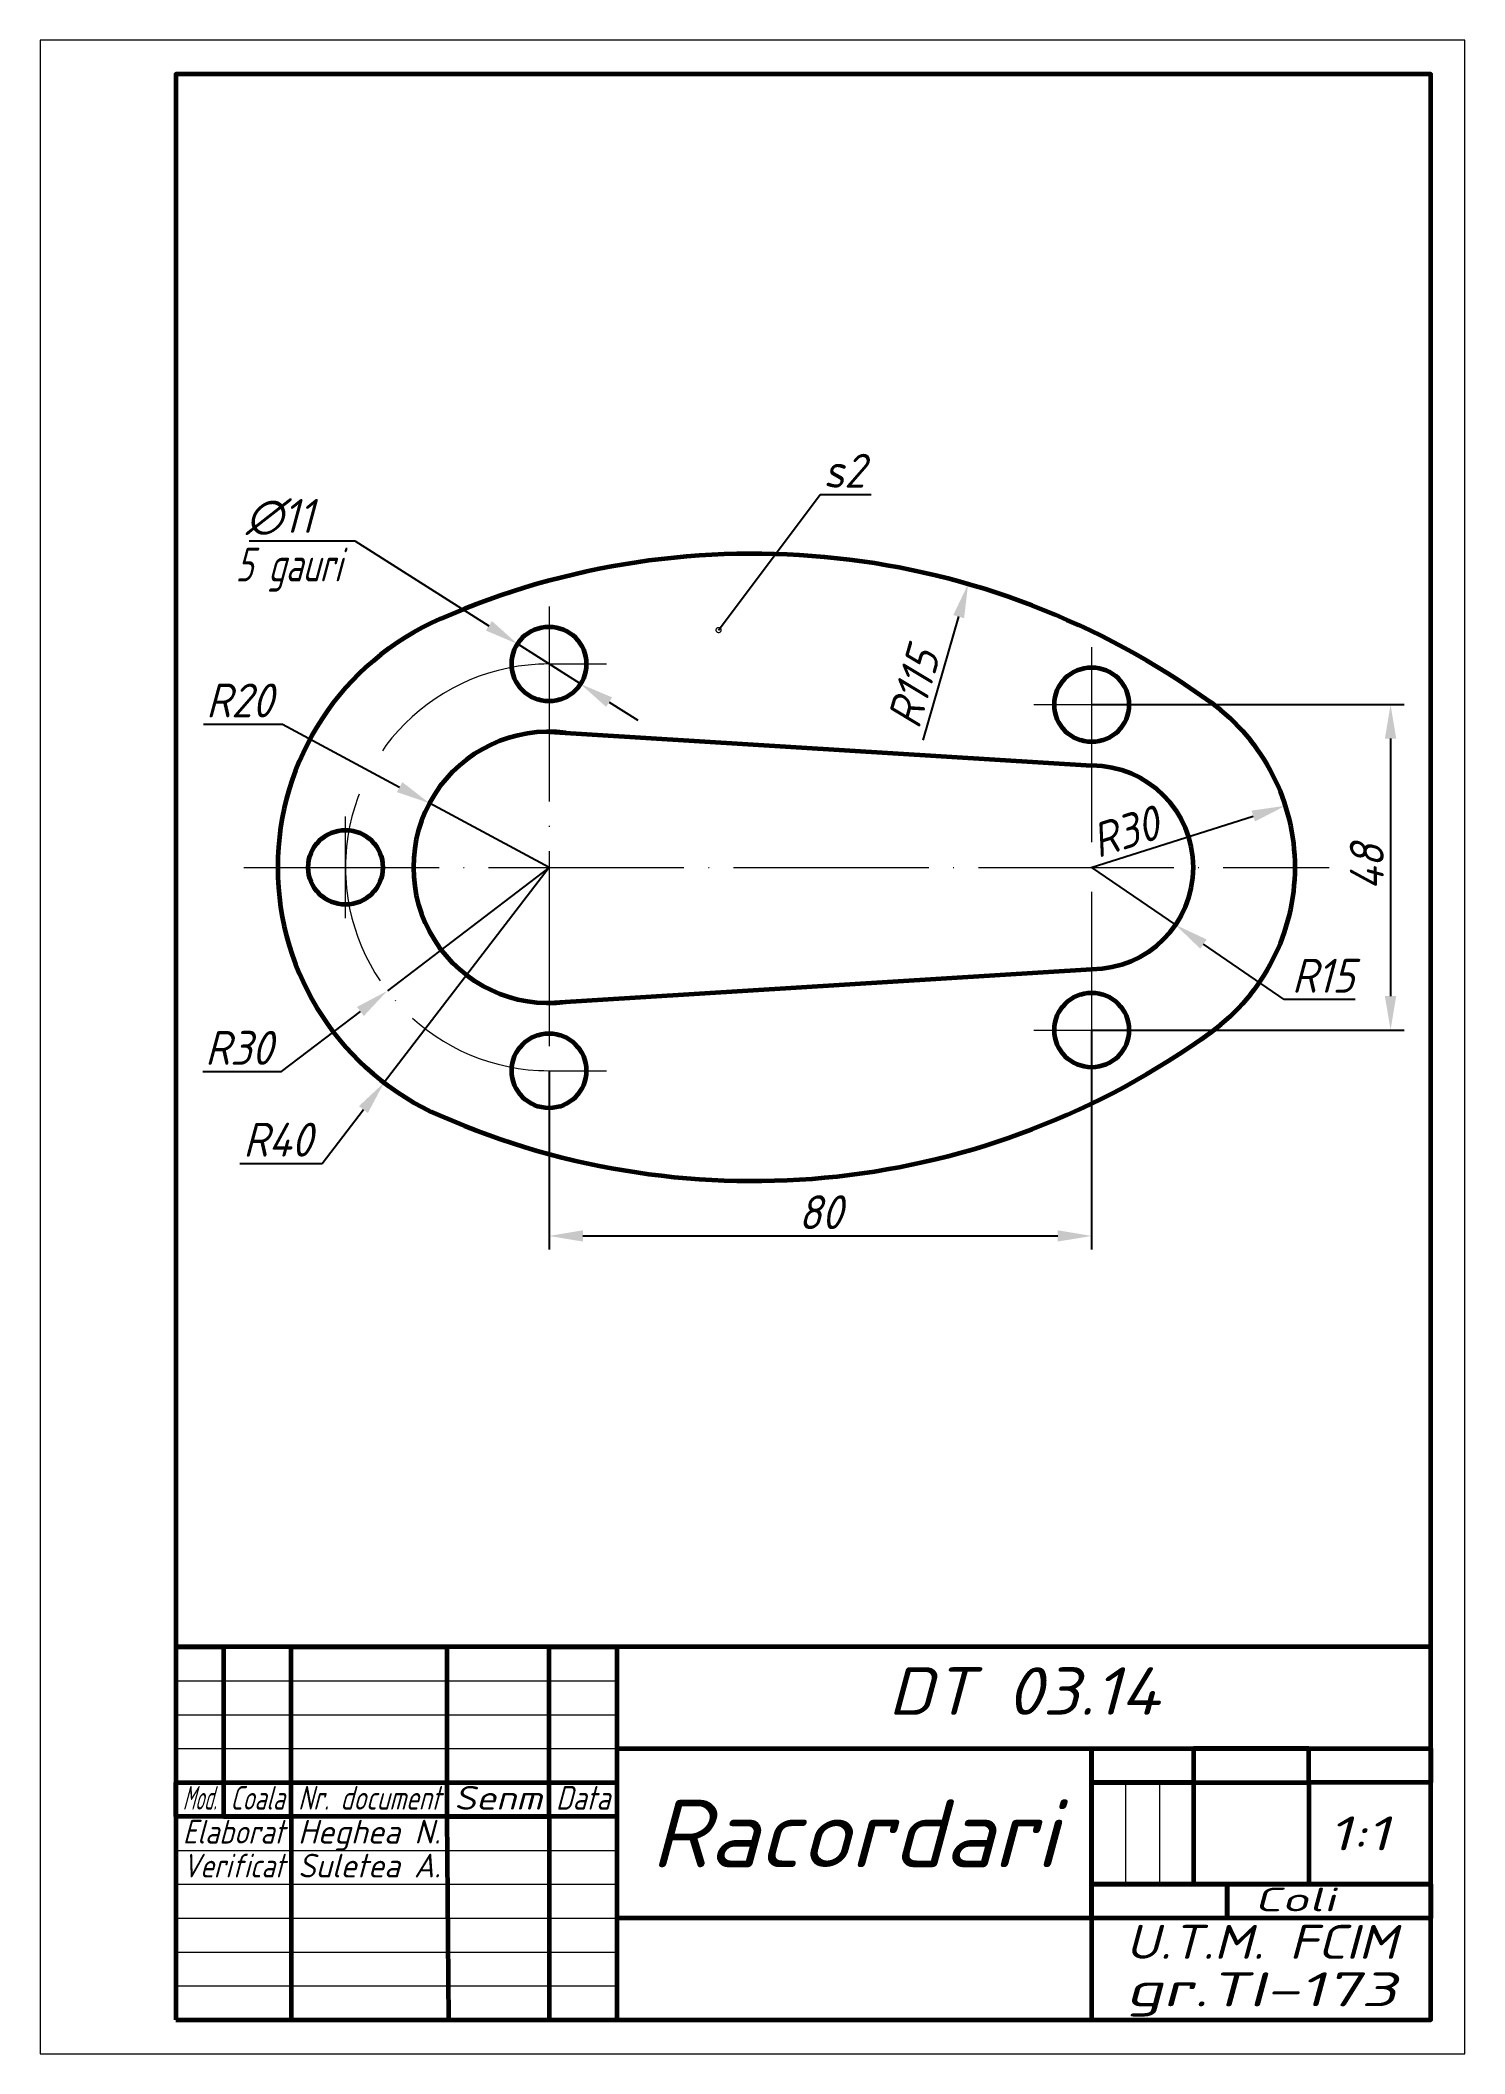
# Model space of a CAD drawing. Header units: millimetres. Extents: x 0 to 210, y 0 to 297.
import ezdxf
from ezdxf import colors
from ezdxf.entities.mleader import LeaderData, LeaderLine
from ezdxf.enums import TextEntityAlignment as Align
from ezdxf.math import Vec2, Vec3

# ---------------------------------------------------------------- set-up
doc = ezdxf.new("R2010")
doc.units = ezdxf.units.MM
doc.header["$LTSCALE"] = 1.2
doc.linetypes.add('ACAD_ISO04W100', pattern=[30, 24, -3, 0, -3])
for name, color, linetype, lineweight in [('Axe', 153, 'ACAD_ISO04W100', 20), ('Contur', 20, 'Continuous', 60), ('Cote', 92, 'Continuous', 50), ('Subțire', 51, 'Continuous', 20), ('Text10', 7, 'Continuous', 100), ('Text3.5', 7, 'Continuous', 35), ('Text5', 7, 'Continuous', 50), ('text7', 7, 'Continuous', 70)]:
    doc.layers.add(name, color=color, linetype=linetype, lineweight=lineweight)
doc.styles.get("Standard").update_dxf_attribs({"font": 'isocp.shx', "oblique": 15})
doc.dimstyles.new('Hejea-NORMA-2017', dxfattribs={"dimtxt": 5, "dimasz": 5, "dimexe": 2, "dimexo": 0, "dimgap": 1, "dimtad": 1, "dimtoh": 1, "dimdec": 0, "dimtxsty": 'Standard', "dimcen": 2.5, "dimadec": 0, "dimazin": 0, "dimtp": 0.05, "dimtm": 0.05, "dimtfac": 1, "dimtdec": 0, "dimtmove": 0, "dimatfit": 3, "dimldrblk": 'DOTSMALL', "dimfxl": 1, "dimlwd": 25, "dimlwe": 25, "dimarcsym": 0})

# ---------------------------------------------------------------- blocks, each defined once
blk = doc.blocks.new('*D23')
at = {"layer": 'Cote', "color": 0, "lineweight": 25, "transparency": 16777216}
for p, q in [((155, 199), (201.07, 199)), ((199.07, 194), (199.07, 156)), ((155, 151), (201.07, 151))]:
    blk.add_line(p, q, dxfattribs=at)
at = {"layer": 'Cote', "color": 0, "transparency": 16777216}
for points in [[(198.23, 194), (199.9, 194), (199.07, 199)], [(198.23, 156), (199.9, 156), (199.07, 151)]]:
    blk.add_solid(points, dxfattribs=at)
at = {"layer": 'Defpoints', "color": 0, "transparency": 16777216}
for p in [(155, 199), (155, 151), (199.07, 151)]:
    blk.add_point(p, dxfattribs=at)
at = {"layer": 'Cote', "color": 0, "transparency": 16777216, "insert": (195.57, 175), "char_height": 5, "attachment_point": 5, "rotation": 90}
blk.add_mtext('48', dxfattribs=at)
blk = doc.blocks.new('_DotSmall')
at = {"color": 0, "linetype": 'ByBlock', "const_width": 0.5}
blk.add_lwpolyline([(-0.0625, 0, 1), (0.0625, 0, 1)], format="xyb", close=True, dxfattribs=at)
blk = doc.blocks.new('*D24')
at = {"layer": 'Cote', "color": 0, "lineweight": 25, "transparency": 16777216}
for p, q in [((155, 151), (155, 118.63)), ((75, 145), (75, 118.63)), ((80, 120.63), (150, 120.63))]:
    blk.add_line(p, q, dxfattribs=at)
at = {"layer": 'Cote', "color": 0, "transparency": 16777216}
for points in [[(80, 121.46), (80, 119.8), (75, 120.63)], [(150, 121.46), (150, 119.8), (155, 120.63)]]:
    blk.add_solid(points, dxfattribs=at)
at = {"layer": 'Defpoints', "color": 0, "transparency": 16777216}
for p in [(155, 151), (75, 145), (155, 120.63)]:
    blk.add_point(p, dxfattribs=at)
at = {"layer": 'Cote', "color": 0, "transparency": 16777216, "insert": (115, 124.13), "char_height": 5, "attachment_point": 5}
blk.add_mtext('80', dxfattribs=at)
blk = doc.blocks.new('*D27')
at = {"layer": 'Cote', "color": 0, "lineweight": 25, "transparency": 16777216}
for p, q in [((75, 175), (50.68, 143.24)), ((41.56, 131.33), (47.64, 139.27)), ((29.42, 131.33), (41.56, 131.33))]:
    blk.add_line(p, q, dxfattribs=at)
at = {"layer": 'Cote', "color": 0, "transparency": 16777216}
blk.add_solid([(46.98, 139.78), (48.3, 138.76), (50.68, 143.24)], dxfattribs=at)
at = {"layer": 'Defpoints', "color": 0, "transparency": 16777216}
for p in [(75, 175), (50.68, 143.24)]:
    blk.add_point(p, dxfattribs=at)
at = {"layer": 'Cote', "color": 0, "transparency": 16777216, "insert": (34.99, 134.83), "char_height": 5, "attachment_point": 5}
blk.add_mtext('R40', dxfattribs=at)
blk = doc.blocks.new('*D28')
at = {"layer": 'Cote', "color": 0, "lineweight": 25, "transparency": 16777216}
for p, q in [((75, 175), (51.17, 156.78)), ((35.58, 144.87), (47.19, 153.74)), ((23.94, 144.87), (35.58, 144.87))]:
    blk.add_line(p, q, dxfattribs=at)
at = {"layer": 'Cote', "color": 0, "transparency": 16777216}
blk.add_solid([(46.69, 154.41), (47.7, 153.08), (51.17, 156.78)], dxfattribs=at)
at = {"layer": 'Defpoints', "color": 0, "transparency": 16777216}
for p in [(75, 175), (51.17, 156.78)]:
    blk.add_point(p, dxfattribs=at)
at = {"layer": 'Cote', "color": 0, "transparency": 16777216, "insert": (29.26, 148.37), "char_height": 5, "attachment_point": 5}
blk.add_mtext('R30', dxfattribs=at)
blk = doc.blocks.new('*D30')
at = {"layer": 'Cote', "color": 0, "lineweight": 25, "transparency": 16777216}
for p, q in [((24.04, 196.12), (35.69, 196.12)), ((35.69, 196.12), (52.98, 186.83)), ((75, 175), (57.38, 184.46))]:
    blk.add_line(p, q, dxfattribs=at)
at = {"layer": 'Cote', "color": 0, "transparency": 16777216}
blk.add_solid([(53.37, 187.57), (52.58, 186.1), (57.38, 184.46)], dxfattribs=at)
at = {"layer": 'Defpoints', "color": 0, "transparency": 16777216}
for p in [(57.38, 184.46), (75, 175)]:
    blk.add_point(p, dxfattribs=at)
at = {"layer": 'Cote', "color": 0, "transparency": 16777216, "insert": (29.36, 199.62), "char_height": 5, "attachment_point": 5}
blk.add_mtext('R20', dxfattribs=at)
blk = doc.blocks.new('*D31')
at = {"layer": 'Cote', "color": 0, "lineweight": 25, "transparency": 16777216}
for p, q in [((30.78, 223.17), (46.39, 223.17)), ((46.39, 223.17), (66.14, 210.63)), ((79.64, 202.05), (70.36, 207.95)), ((83.86, 199.37), (88.08, 196.69))]:
    blk.add_line(p, q, dxfattribs=at)
at = {"layer": 'Cote', "color": 0, "transparency": 16777216}
for points in [[(66.58, 211.33), (65.69, 209.93), (70.36, 207.95)], [(84.31, 200.07), (83.42, 198.67), (79.64, 202.05)]]:
    blk.add_solid(points, dxfattribs=at)
at = {"layer": 'Defpoints', "color": 0, "transparency": 16777216}
for p in [(70.36, 207.95), (79.64, 202.05)]:
    blk.add_point(p, dxfattribs=at)
at = {"layer": 'Cote', "color": 0, "transparency": 16777216, "insert": (35.29, 226.67), "char_height": 5, "width": 20.2058, "attachment_point": 5}
blk.add_mtext('∅11', dxfattribs=at)
blk = doc.blocks.new('*D32')
at = {"layer": 'Cote', "color": 0, "lineweight": 25, "transparency": 16777216}
blk.add_line((130.16, 193.76), (135.4, 211.98), dxfattribs=at)
at = {"layer": 'Cote', "color": 0, "transparency": 16777216}
blk.add_solid([(134.6, 212.21), (136.2, 211.75), (136.78, 216.78)], dxfattribs=at)
at = {"layer": 'Defpoints', "color": 0, "transparency": 16777216}
for p in [(136.78, 216.78), (105, 106.26)]:
    blk.add_point(p, dxfattribs=at)
at = {"layer": 'Cote', "color": 0, "transparency": 16777216, "insert": (128.73, 201.43), "char_height": 5, "attachment_point": 5, "rotation": 73.9567}
blk.add_mtext('R115', dxfattribs=at)
blk = doc.blocks.new('*D33')
at = {"layer": 'Cote', "color": 0, "lineweight": 25, "transparency": 16777216}
for p, q in [((155, 175), (167.37, 166.51)), ((183.39, 155.51), (171.49, 163.68)), ((193.85, 155.51), (183.39, 155.51))]:
    blk.add_line(p, q, dxfattribs=at)
at = {"layer": 'Cote', "color": 0, "transparency": 16777216}
blk.add_solid([(171.96, 164.37), (171.02, 162.99), (167.37, 166.51)], dxfattribs=at)
at = {"layer": 'Defpoints', "color": 0, "transparency": 16777216}
for p in [(155, 175), (167.37, 166.51)]:
    blk.add_point(p, dxfattribs=at)
at = {"layer": 'Cote', "color": 0, "transparency": 16777216, "insert": (189.12, 159.01), "char_height": 5, "attachment_point": 5}
blk.add_mtext('R15', dxfattribs=at)
blk = doc.blocks.new('*D34')
at = {"layer": 'Cote', "color": 0, "lineweight": 25, "transparency": 16777216}
blk.add_line((154.92, 174.97), (178.83, 182.57), dxfattribs=at)
at = {"layer": 'Cote', "color": 0, "transparency": 16777216}
blk.add_solid([(178.57, 183.37), (179.08, 181.78), (183.59, 184.09)], dxfattribs=at)
at = {"layer": 'Defpoints', "color": 0, "transparency": 16777216}
for p in [(183.59, 184.09), (155, 175)]:
    blk.add_point(p, dxfattribs=at)
at = {"layer": 'Cote', "color": 0, "transparency": 16777216, "insert": (159.89, 180.23), "char_height": 5, "attachment_point": 5, "rotation": 17.6345}
blk.add_mtext('R30', dxfattribs=at)

msp = doc.modelspace()

# ---------------------------------------------------------------- linework, layer by layer
at = {"layer": 'Axe'}
for p, q in [((75, 213.5), (75, 136.5)), ((75, 205), (83.5, 205)), ((155, 207.5), (155, 142.5)), ((146.5, 199), (163.5, 199)), ((45, 167.5), (45, 182.5)), ((30, 175), (190, 175)), ((146.5, 151), (163.5, 151)), ((75, 145), (83.5, 145))]:
    msp.add_line(p, q, dxfattribs=at)
msp.add_arc((75, 175), 30, 90, 270, dxfattribs=at)
at = {"layer": 'Contur'}
for p, q in [((75, 195), (155, 190)), ((75, 155), (155, 160)), ((20, 60), (27, 60)), ((27, 60), (27, 35)), ((37, 35), (37, 60)), ((37, 60), (60, 60)), ((60, 35), (60, 60)), ((75, 35), (75, 60)), ((75, 60), (85, 60)), ((85, 60), (85, 40)), ((20, 53), (20, 28)), ((85, 45), (205, 45)), ((155, 40), (155, 45)), ((155, 45), (155, 40)), ((187, 45), (170, 45)), ((170, 45), (170, 40)), ((187, 40), (187, 45)), ((205, 45), (205, 40)), ((20, 35), (20, 40)), ((20, 40), (85, 40)), ((85, 40), (85, 35)), ((170, 40), (155, 40)), ((155, 40), (187, 40)), ((155, 25), (155, 40)), ((155, 40), (155, 25)), ((170, 40), (170, 25)), ((205, 40), (187, 40)), ((187, 40), (187, 25)), ((27, 35), (20, 35)), ((85, 35), (27, 35)), ((27, 35), (37, 35)), ((37, 35), (37, 5)), ((60, 35), (75, 35)), ((60.21, 5), (60, 35)), ((60, 35), (75, 35)), ((75, 35), (75, 5)), ((85, 35), (85, 5)), ((187, 25), (155, 25)), ((155, 25), (205, 25)), ((155, 20), (155, 25)), ((155, 25), (155, 20)), ((170, 25), (205, 25)), ((205, 25), (171, 25)), ((175, 20), (175, 25)), ((175, 25), (175, 20)), ((205, 25), (205, 20)), ((155, 20), (85, 20)), ((175, 20), (155, 20)), ((155.01, 5), (155.01, 20)), ((205, 20), (175, 20)), ((37, 5), (60.21, 5)), ((75, 5), (155.01, 5))]:
    msp.add_line(p, q, dxfattribs=at)
for points in [[(20, 5), (205, 5), (205, 292), (20, 292)], [(20, 5), (205, 5), (205, 60), (20, 60)]]:
    msp.add_lwpolyline(points, close=True, dxfattribs=at)
for centre in [(75, 205), (155, 199), (45, 175), (155, 151), (75, 145)]:
    msp.add_circle(centre, 5.5, dxfattribs=at)
for centre, radius, start, end in [((105, 106.26), 115, 53.9681, 113.5782), ((75, 175), 40, 113.5782, 246.4218), ((155, 175), 30, 306.0319, 53.9681), ((75, 175), 20, 82.8473, 277.1527), ((155, 175), 15, 270, 90), ((105, 243.74), 115, 246.4218, 306.0319)]:
    msp.add_arc(centre, radius, start, end, dxfattribs=at)
at = {"layer": 'Subțire'}
for p, q in [((20, 55), (85, 55)), ((20, 50), (85, 50)), ((20, 45), (85, 45)), ((160, 40), (160, 25)), ((165, 40), (165, 25)), ((20, 30), (85, 30)), ((20, 25), (85, 25)), ((20, 20), (85, 20)), ((20, 15), (85, 15)), ((20, 10), (85, 10))]:
    msp.add_line(p, q, dxfattribs=at)
msp.add_lwpolyline([(0, 0), (210, 0), (210, 297), (0, 297)], close=True, dxfattribs=at)

# ---------------------------------------------------------------- texts
at = {"layer": 'Cote', "oblique": 15, "width": 0.790141}
msp.add_text('5 gauri', height=5, dxfattribs=at).set_placement((28.78, 217.17), (44.39, 217.17), align=Align.FIT)
at = {"layer": 'Text10', "oblique": 15, "width": 1.081081}
msp.add_text('Racordari', height=10, dxfattribs=at).set_placement((90, 27.5), (150, 27.5), align=Align.FIT)
at = {"layer": 'Text3.5', "oblique": 15}
for s, width, p, p2 in [('Mod.', 0.58309, (21, 36), (26, 36)), ('Coala', 0.740614, (28, 36), (36, 36)), ('Nr. document', 0.794702, (38, 36), (59, 36)), ('Senm', 1.243799, (61, 36), (74, 36)), ('Data', 0.850896, (76, 36), (84, 36)), ('Elaborat', 0.865801, (21, 31), (36, 31)), ('Heghea N.', 1.061947, (38, 31), (59, 31)), ('Verificat', 0.832178, (21, 26), (36, 26)), ('Suletea A.', 0.991736, (38, 26), (59, 26)), ('Coli', 1.758242, (179, 21), (191, 21))]:
    msp.add_text(s, height=3.5, dxfattribs=dict(at, width=width)).set_placement(p, p2, align=Align.FIT)
at = {"layer": 'Text5', "oblique": 15}
for s, width, p, p2 in [('1:1', 1.565217, (190, 30), (199, 30)), ('U.T.M. FCIM', 1.28, (160, 14), (200, 14)), ('gr.TI-173', 1.541004, (160, 7), (200, 7))]:
    msp.add_text(s, height=5, dxfattribs=dict(at, width=width)).set_placement(p, p2, align=Align.FIT)
at = {"layer": 'text7', "oblique": 15, "width": 1.178203}
msp.add_text('DT 03.14', height=7, dxfattribs=at).set_placement((125, 50), (165, 50), align=Align.FIT)

# ---------------------------------------------------------------- dimensions: what is measured, and where the dimension line sits
at = {"layer": 'Cote'}
dim = msp.add_diameter_dim_2p(p1=(79.64, 202.05), p2=(70.36, 207.95), dimstyle='Hejea-NORMA-2017', dxfattribs=at)
dim.commit()
dim.dimension.update_dxf_attribs({"geometry": '*D31', "text_midpoint": (35.29, 223.17), "dimtype": 163})
for center, mpoint, picture, middle in [((105, 106.26), (136.78, 216.78), '*D32', (132.09, 200.47)), ((75, 175), (57.38, 184.46), '*D30', (29.36, 196.12)), ((75, 175), (51.17, 156.78), '*D28', (29.26, 144.87)), ((155, 175), (167.37, 166.51), '*D33', (189.12, 155.51))]:
    dim = msp.add_radius_dim(center=center, mpoint=mpoint, dimstyle='Hejea-NORMA-2017', dxfattribs=at)
    dim.commit()
    dim.dimension.update_dxf_attribs({"geometry": picture, "text_midpoint": middle, "dimtype": 164})
dim = msp.add_linear_dim(base=(199.07, 151), p1=(155, 199), p2=(155, 151), angle=90, dimstyle='Hejea-NORMA-2017', dxfattribs=at)
dim.commit()
dim.dimension.update_dxf_attribs({"geometry": '*D23', "text_midpoint": (195.57, 175)})
dim = msp.add_radius_dim(center=(155, 175), mpoint=(183.59, 184.09), dimstyle='Hejea-NORMA-2017', override={"dimexe": 0}, dxfattribs=at)
dim.commit()
dim.dimension.update_dxf_attribs({"geometry": '*D34', "text_midpoint": (160.95, 176.89), "dimtype": 164})
dim = msp.add_radius_dim(center=(75, 175), mpoint=(50.68, 143.24), dimstyle='Hejea-NORMA-2017', dxfattribs=at)
dim.commit()
dim.dimension.update_dxf_attribs({"geometry": '*D27', "text_midpoint": (34.99, 134.83)})
dim = msp.add_linear_dim(base=(155, 120.63), p1=(75, 145), p2=(155, 151), dimstyle='Hejea-NORMA-2017', dxfattribs=at)
dim.commit()
dim.dimension.update_dxf_attribs({"geometry": '*D24', "text_midpoint": (115, 124.13)})

# ---------------------------------------------------------------- leaders
ml = msp.add_multileader_mtext('Standard', dxfattribs=at)
ml.set_content('s2', color=256)
ml.set_leader_properties(lineweight=25)
ml.set_arrow_properties(name='DOTSMALL')
ml.build(insert=Vec2(0, 0))
ml.multileader.update_dxf_attribs({"text_left_attachment_type": 6, "text_right_attachment_type": 6, "dogleg_length": 0.36, "arrow_head_size": 1.5})
ctx = ml.context
ctx.base_point, ctx.char_height, ctx.arrow_head_size, ctx.landing_gap_size, ctx.plane_origin = Vec3(115.36, 230), 5, 1.5, 0.09, Vec3(100, 210)
ctx.left_attachment, ctx.right_attachment = 6, 6
notes = []
notes.append((ctx, [(0, (1, 1, 0), (115, 230), (1, 0), 0.36, [(0, [(100, 210)], 0, [])])]))
ctx.mtext.insert, ctx.mtext.flow_direction = Vec3(115.45, 236), 5
for ctx, leaders in notes:
    for number, flags, end, landing, length, lines in leaders:
        leader = LeaderData()
        leader.index, (leader.has_last_leader_line, leader.has_dogleg_vector, leader.attachment_direction) = number, flags
        leader.last_leader_point, leader.dogleg_vector, leader.dogleg_length = Vec3(end), Vec3(landing), length
        for number, points, colour, breaks in lines:
            line = LeaderLine()
            line.index, line.vertices, line.color, line.breaks = number, Vec3.list(points), colors.encode_raw_color(colour), breaks
            leader.lines.append(line)
        ctx.leaders.append(leader)

doc.saveas('drawing.dxf')
